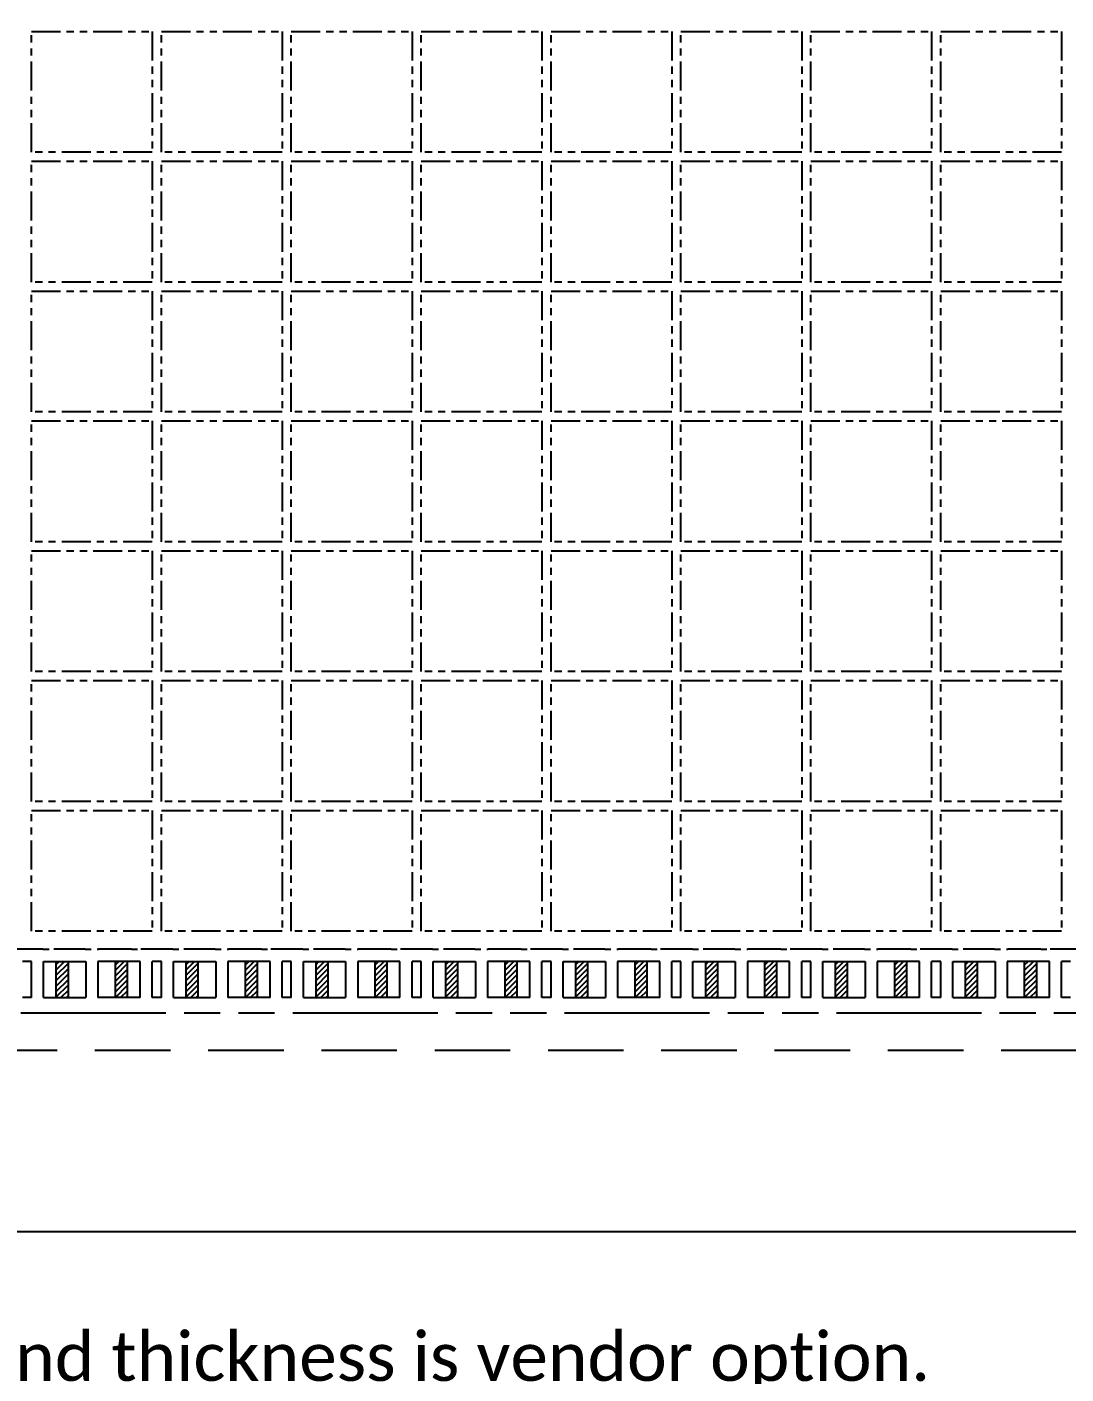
# Model space of a CAD drawing. Extents: x -338 to -53, y 67 to 196.
# Drawn here: x -304.24 to -287.04, y 110.69 to 133 of the extents above; entities that cross this region are included whole.
import ezdxf
from ezdxf import colors
from ezdxf.entities.mleader import LeaderData, LeaderLine
from ezdxf.math import Vec2, Vec3

# ---------------------------------------------------------------- set-up
doc = ezdxf.new("R2010")
doc.units = 0
doc.linetypes.add('ACAD_ISO09W100', pattern=[45, 24, -3, 6, -3, 6, -3])
doc.linetypes.add('HIDDEN', pattern=[0.375, 0.25, -0.125])
for name, color, linetype in [('dimension', 3, 'Continuous'), ('Etched Area', 4, 'Continuous'), ('Hidden', 4, 'HIDDEN'), ('Molding Line', 5, 'ACAD_ISO09W100'), ('PKG Line', 2, 'ACAD_ISO09W100'), ('Tape Line', 21, 'HIDDEN')]:
    doc.layers.add(name, color=color, linetype=linetype)
doc.styles.add('SIMPLEX', font='SIMPLEX')
doc.styles.get("Standard").update_dxf_attribs({"font": 'arial.ttf'})
doc.dimstyles.new('1', dxfattribs={"dimtxt": 1, "dimasz": 1, "dimexe": 0.3, "dimexo": 0.3, "dimgap": 0.3, "dimtad": 0, "dimdec": 3, "dimzin": 1, "dimdsep": 46, "dimtxsty": 'SIMPLEX', "dimcen": 0, "dimclrd": 256, "dimclre": 256, "dimclrt": 7, "dimadec": 0, "dimazin": 1, "dimtm": 1.25, "dimtfac": 1, "dimtdec": 3, "dimtmove": 0, "dimatfit": 0, "dimfxl": 1, "dimtolj": 1, "dimtzin": 0, "dimlwd": -1, "dimlwe": -1, "dimarcsym": 1})
doc.dimstyles.new('1$3', dxfattribs={"dimscale": 1.5, "dimtxt": 1, "dimasz": 1, "dimexe": 0.3, "dimexo": 0.3, "dimgap": 0.3, "dimtad": 0, "dimtoh": 1, "dimdec": 3, "dimzin": 1, "dimdsep": 46, "dimtxsty": 'SIMPLEX', "dimcen": 0, "dimclrd": 256, "dimclre": 256, "dimclrt": 7, "dimadec": 0, "dimazin": 1, "dimtm": 1.25, "dimtfac": 1, "dimtdec": 3, "dimtmove": 0, "dimatfit": 0, "dimfxl": 0.0072, "dimtolj": 1, "dimtzin": 0, "dimlwd": -1, "dimlwe": -1, "dimarcsym": 1})
pattern_1 = [(45, (234.50187, 309.09846), (-0.0449012806, 0.0449012806), [])]
pattern_2 = [(45, (236.65187, 309.09846), (-0.0449012806, 0.0449012806), [])]
pattern_3 = [(45, (238.80187, 309.09846), (-0.0449012806, 0.0449012806), [])]
pattern_4 = [(45, (240.95187, 309.09846), (-0.0449012806, 0.0449012806), [])]
pattern_5 = [(45, (243.10187, 309.09846), (-0.0449012806, 0.0449012806), [])]
pattern_6 = [(45, (245.25187, 309.09846), (-0.0449012806, 0.0449012806), [])]
pattern_7 = [(45, (247.40187, 309.09846), (-0.0449012806, 0.0449012806), [])]
pattern_8 = [(45, (249.55187, 309.09846), (-0.0449012806, 0.0449012806), [])]

# ---------------------------------------------------------------- blocks, each defined once
blk = doc.blocks.new('*D3')
at = {"layer": 'Defpoints', "color": 0, "transparency": 16777216}
for p in [(2474.349, 1902.353), (2473.358, 1901.195)]:
    blk.add_point(p, dxfattribs=at)
at = {"layer": 'dimension', "transparency": 16777216}
for p, q in [((2475.325, 1903.492), (2476.3, 1904.631)), ((2474.349, 1902.353), (2473.358, 1901.195)), ((2472.382, 1900.056), (2469.651, 1896.866)), ((2469.651, 1896.866), (2468.151, 1896.866))]:
    blk.add_line(p, q, dxfattribs=at)
for points in [[(2475.135, 1903.655), (2475.515, 1903.329), (2474.349, 1902.353)], [(2472.192, 1900.218), (2472.572, 1899.893), (2473.358, 1901.195)]]:
    blk.add_solid(points, dxfattribs=at)
at = {"layer": 'dimension', "color": 7, "transparency": 16777216, "insert": (2458.379, 1896.866), "char_height": 1.5, "attachment_point": 5, "style": 'SIMPLEX'}
blk.add_mtext('\\A1;8-∅1.524±0.025', dxfattribs=at)
blk = doc.blocks.new('*D4')
at = {"layer": 'Defpoints', "color": 0, "transparency": 16777216}
for p in [(2420.128, 1904.188), (2660.578, 1904.154), (2660.578, 1884.768)]:
    blk.add_point(p, dxfattribs=at)
at = {"layer": 'dimension', "transparency": 16777216}
for p, q in [((2420.128, 1903.888), (2420.128, 1884.468)), ((2660.578, 1903.854), (2660.578, 1884.468)), ((2421.128, 1884.768), (2534.356, 1884.768)), ((2659.578, 1884.768), (2551.099, 1884.768))]:
    blk.add_line(p, q, dxfattribs=at)
for points in [[(2421.128, 1884.935), (2421.128, 1884.602), (2420.128, 1884.768)], [(2659.578, 1884.935), (2659.578, 1884.602), (2660.578, 1884.768)]]:
    blk.add_solid(points, dxfattribs=at)
at = {"layer": 'dimension', "color": 7, "transparency": 16777216, "insert": (2542.728, 1884.768), "char_height": 1, "attachment_point": 5, "style": 'SIMPLEX'}
blk.add_mtext('\\A1;240.450 (MOLD LINE)', dxfattribs=at)
blk = doc.blocks.new('*D11')
at = {"layer": 'Defpoints', "color": 0, "transparency": 16777216}
for p in [(2416.103, 1901.617), (2666.103, 1901.617), (2666.103, 1881.793)]:
    blk.add_point(p, dxfattribs=at)
at = {"layer": 'dimension', "transparency": 16777216}
for p, q in [((2416.103, 1901.317), (2416.103, 1881.493)), ((2666.103, 1901.317), (2666.103, 1881.493)), ((2417.103, 1881.793), (2535.488, 1881.793)), ((2665.103, 1881.793), (2547.326, 1881.793))]:
    blk.add_line(p, q, dxfattribs=at)
for points in [[(2417.103, 1881.96), (2417.103, 1881.626), (2416.103, 1881.793)], [(2665.103, 1881.96), (2665.103, 1881.626), (2666.103, 1881.793)]]:
    blk.add_solid(points, dxfattribs=at)
at = {"layer": 'dimension', "color": 7, "transparency": 16777216, "insert": (2541.407, 1881.793), "char_height": 1, "attachment_point": 5, "style": 'SIMPLEX'}
blk.add_mtext('\\A1;250.000±0.100', dxfattribs=at)
blk = doc.blocks.new('*D25')
at = {"layer": 'Defpoints', "color": 0, "transparency": 16777216}
for p in [(2540.353, 1935.274), (2409.903, 1907.274), (2416.287, 1907.274)]:
    blk.add_point(p, dxfattribs=at)
at = {"layer": 'dimension', "transparency": 16777216}
blk.add_line((2415.987, 1907.274), (2409.903, 1907.274), dxfattribs=at)
at = {"layer": 'dimension', "color": 7, "transparency": 16777216, "insert": (2407.127, 1907.274), "char_height": 1, "attachment_point": 5, "style": 'SIMPLEX'}
blk.add_mtext('\\A1;28.000', dxfattribs=at)
blk = doc.blocks.new('*D26')
at = {"layer": 'Defpoints', "color": 0, "transparency": 16777216}
for p in [(2540.353, 1935.274), (2409.903, 1904.449), (2420.822, 1904.449)]:
    blk.add_point(p, dxfattribs=at)
at = {"layer": 'dimension', "transparency": 16777216}
blk.add_line((2420.522, 1904.449), (2409.903, 1904.449), dxfattribs=at)
at = {"layer": 'dimension', "color": 7, "transparency": 16777216, "insert": (2407.127, 1904.449), "char_height": 1, "attachment_point": 5, "style": 'SIMPLEX'}
blk.add_mtext('\\A1;30.825', dxfattribs=at)
blk = doc.blocks.new('*D27')
at = {"layer": 'Defpoints', "color": 0, "transparency": 16777216}
for p in [(2540.353, 1935.274), (2409.903, 1903.274), (2416.904, 1903.274)]:
    blk.add_point(p, dxfattribs=at)
at = {"layer": 'dimension', "transparency": 16777216}
blk.add_line((2416.604, 1903.274), (2409.903, 1903.274), dxfattribs=at)
at = {"layer": 'dimension', "color": 7, "transparency": 16777216, "insert": (2407.127, 1903.274), "char_height": 1, "attachment_point": 5, "style": 'SIMPLEX'}
blk.add_mtext('\\A1;32.000', dxfattribs=at)
blk = doc.blocks.new('*D28')
at = {"layer": 'Defpoints', "color": 0, "transparency": 16777216}
for p in [(2540.353, 1935.274), (2409.903, 1901.774), (2425.655, 1901.774)]:
    blk.add_point(p, dxfattribs=at)
at = {"layer": 'dimension', "transparency": 16777216}
blk.add_line((2425.355, 1901.774), (2409.903, 1901.774), dxfattribs=at)
at = {"layer": 'dimension', "color": 7, "transparency": 16777216, "insert": (2407.127, 1901.774), "char_height": 1, "attachment_point": 5, "style": 'SIMPLEX'}
blk.add_mtext('\\A1;33.500', dxfattribs=at)
blk = doc.blocks.new('*D29')
at = {"layer": 'Defpoints', "color": 0, "transparency": 16777216}
for p in [(2540.353, 1935.274), (2416.167, 1901.429), (2409.903, 1900.552)]:
    blk.add_point(p, dxfattribs=at)
at = {"layer": 'dimension', "transparency": 16777216}
for p, q in [((2413.903, 1901.429), (2411.903, 1900.552)), ((2415.867, 1901.429), (2413.903, 1901.429)), ((2411.903, 1900.552), (2409.903, 1900.552))]:
    blk.add_line(p, q, dxfattribs=at)
at = {"layer": 'dimension', "color": 7, "transparency": 16777216, "insert": (2407.127, 1900.552), "char_height": 1, "attachment_point": 5, "style": 'SIMPLEX'}
blk.add_mtext('\\A1;33.845', dxfattribs=at)
blk = doc.blocks.new('*D30')
at = {"layer": 'Defpoints', "color": 0, "transparency": 16777216}
for p in [(2540.353, 1935.274), (2418.331, 1900.274), (2409.903, 1899.357)]:
    blk.add_point(p, dxfattribs=at)
at = {"layer": 'dimension', "transparency": 16777216}
for p, q in [((2413.903, 1900.274), (2411.903, 1899.357)), ((2418.031, 1900.274), (2413.903, 1900.274)), ((2411.903, 1899.357), (2409.903, 1899.357))]:
    blk.add_line(p, q, dxfattribs=at)
at = {"layer": 'dimension', "color": 7, "transparency": 16777216, "insert": (2407.127, 1899.357), "char_height": 1, "attachment_point": 5, "style": 'SIMPLEX'}
blk.add_mtext('\\A1;35.000', dxfattribs=at)
blk = doc.blocks.new('*D55')
at = {"layer": 'Defpoints', "color": 0, "transparency": 16777216}
for p in [(2540.353, 1935.274), (2426.853, 1900.939), (2426.853, 1893.012)]:
    blk.add_point(p, dxfattribs=at)
at = {"layer": 'dimension', "transparency": 16777216}
blk.add_line((2426.853, 1900.639), (2426.853, 1893.012), dxfattribs=at)
at = {"layer": 'dimension', "color": 7, "transparency": 16777216, "insert": (2426.853, 1889.95), "char_height": 1, "attachment_point": 5, "rotation": 90, "style": 'SIMPLEX'}
blk.add_mtext('\\A1;113.500', dxfattribs=at)
blk = doc.blocks.new('*D56')
at = {"layer": 'Defpoints', "color": 0, "transparency": 16777216}
for p in [(2540.353, 1935.274), (2426.353, 1900.936), (2425.178, 1893.012)]:
    blk.add_point(p, dxfattribs=at)
at = {"layer": 'dimension', "transparency": 16777216}
for p, q in [((2426.353, 1900.636), (2426.353, 1897.012)), ((2426.353, 1897.012), (2425.178, 1895.012)), ((2425.178, 1895.012), (2425.178, 1893.012))]:
    blk.add_line(p, q, dxfattribs=at)
at = {"layer": 'dimension', "color": 7, "transparency": 16777216, "insert": (2425.178, 1889.95), "char_height": 1, "attachment_point": 5, "rotation": 90, "style": 'SIMPLEX'}
blk.add_mtext('\\A1;114.000', dxfattribs=at)
blk = doc.blocks.new('*D57')
at = {"layer": 'Defpoints', "color": 0, "transparency": 16777216}
for p in [(2540.353, 1935.274), (2421.028, 1904.343), (2421.04, 1893.012)]:
    blk.add_point(p, dxfattribs=at)
at = {"layer": 'dimension', "transparency": 16777216}
for p, q in [((2421.028, 1904.043), (2421.028, 1897.012)), ((2421.028, 1897.012), (2421.04, 1895.012)), ((2421.04, 1895.012), (2421.04, 1893.012))]:
    blk.add_line(p, q, dxfattribs=at)
at = {"layer": 'dimension', "color": 7, "transparency": 16777216, "insert": (2421.04, 1889.95), "char_height": 1, "attachment_point": 5, "rotation": 90, "style": 'SIMPLEX'}
blk.add_mtext('\\A1;119.325', dxfattribs=at)

msp = doc.modelspace()

# ---------------------------------------------------------------- hatches: boundary and pattern name
at = {"layer": 'Etched Area'}
h = msp.add_hatch(dxfattribs=at)
h.set_pattern_fill('ANSI31', color=256, scale=0.02)
h.set_pattern_definition(pattern_1)
h.paths.add_polyline_path([(-303.5555, 117.5277), (-303.7555, 117.5277), (-303.7555, 116.9277), (-303.5555, 116.9277)])
h = msp.add_hatch(dxfattribs=at)
h.set_pattern_fill('ANSI31', color=256, scale=0.02)
h.set_pattern_definition(pattern_1)
h.paths.add_polyline_path([(-302.5755, 117.5277), (-302.7755, 117.5277), (-302.7755, 116.9277), (-302.5755, 116.9277)])
h = msp.add_hatch(dxfattribs=at)
h.set_pattern_fill('ANSI31', color=256, scale=0.02)
h.set_pattern_definition(pattern_2)
h.paths.add_polyline_path([(-301.4055, 117.5277), (-301.6055, 117.5277), (-301.6055, 116.9277), (-301.4055, 116.9277)])
h = msp.add_hatch(dxfattribs=at)
h.set_pattern_fill('ANSI31', color=256, scale=0.02)
h.set_pattern_definition(pattern_2)
h.paths.add_polyline_path([(-300.4255, 117.5277), (-300.6255, 117.5277), (-300.6255, 116.9277), (-300.4255, 116.9277)])
h = msp.add_hatch(dxfattribs=at)
h.set_pattern_fill('ANSI31', color=256, scale=0.02)
h.set_pattern_definition(pattern_3)
h.paths.add_polyline_path([(-299.2555, 117.5277), (-299.4555, 117.5277), (-299.4555, 116.9277), (-299.2555, 116.9277)])
h = msp.add_hatch(dxfattribs=at)
h.set_pattern_fill('ANSI31', color=256, scale=0.02)
h.set_pattern_definition(pattern_3)
h.paths.add_polyline_path([(-298.2755, 117.5277), (-298.4755, 117.5277), (-298.4755, 116.9277), (-298.2755, 116.9277)])
h = msp.add_hatch(dxfattribs=at)
h.set_pattern_fill('ANSI31', color=256, scale=0.02)
h.set_pattern_definition(pattern_4)
h.paths.add_polyline_path([(-297.1055, 117.5277), (-297.3055, 117.5277), (-297.3055, 116.9277), (-297.1055, 116.9277)])
h = msp.add_hatch(dxfattribs=at)
h.set_pattern_fill('ANSI31', color=256, scale=0.02)
h.set_pattern_definition(pattern_4)
h.paths.add_polyline_path([(-296.1255, 117.5277), (-296.3255, 117.5277), (-296.3255, 116.9277), (-296.1255, 116.9277)])
h = msp.add_hatch(dxfattribs=at)
h.set_pattern_fill('ANSI31', color=256, scale=0.02)
h.set_pattern_definition(pattern_5)
h.paths.add_polyline_path([(-294.9555, 117.5277), (-295.1555, 117.5277), (-295.1555, 116.9277), (-294.9555, 116.9277)])
h = msp.add_hatch(dxfattribs=at)
h.set_pattern_fill('ANSI31', color=256, scale=0.02)
h.set_pattern_definition(pattern_5)
h.paths.add_polyline_path([(-293.9755, 117.5277), (-294.1755, 117.5277), (-294.1755, 116.9277), (-293.9755, 116.9277)])
h = msp.add_hatch(dxfattribs=at)
h.set_pattern_fill('ANSI31', color=256, scale=0.02)
h.set_pattern_definition(pattern_6)
h.paths.add_polyline_path([(-292.8055, 117.5277), (-293.0055, 117.5277), (-293.0055, 116.9277), (-292.8055, 116.9277)])
h = msp.add_hatch(dxfattribs=at)
h.set_pattern_fill('ANSI31', color=256, scale=0.02)
h.set_pattern_definition(pattern_6)
h.paths.add_polyline_path([(-291.8255, 117.5277), (-292.0255, 117.5277), (-292.0255, 116.9277), (-291.8255, 116.9277)])
h = msp.add_hatch(dxfattribs=at)
h.set_pattern_fill('ANSI31', color=256, scale=0.02)
h.set_pattern_definition(pattern_7)
h.paths.add_polyline_path([(-290.6555, 117.5277), (-290.8555, 117.5277), (-290.8555, 116.9277), (-290.6555, 116.9277)])
h = msp.add_hatch(dxfattribs=at)
h.set_pattern_fill('ANSI31', color=256, scale=0.02)
h.set_pattern_definition(pattern_7)
h.paths.add_polyline_path([(-289.6755, 117.5277), (-289.8755, 117.5277), (-289.8755, 116.9277), (-289.6755, 116.9277)])
h = msp.add_hatch(dxfattribs=at)
h.set_pattern_fill('ANSI31', color=256, scale=0.02)
h.set_pattern_definition(pattern_8)
h.paths.add_polyline_path([(-288.5055, 117.5277), (-288.7055, 117.5277), (-288.7055, 116.9277), (-288.5055, 116.9277)])
h = msp.add_hatch(dxfattribs=at)
h.set_pattern_fill('ANSI31', color=256, scale=0.02)
h.set_pattern_definition(pattern_8)
h.paths.add_polyline_path([(-287.5255, 117.5277), (-287.7255, 117.5277), (-287.7255, 116.9277), (-287.5255, 116.9277)])

# ---------------------------------------------------------------- linework, layer by layer
for p, q in [((-303.9755, 117.7277), (-304.5055, 117.7277)), ((-303.2755, 117.7277), (-303.7955, 117.7277)), ((-302.5105, 117.7277), (-303.0555, 117.7277)), ((-301.8255, 117.7277), (-302.3555, 117.7277)), ((-301.1255, 117.7277), (-301.6455, 117.7277)), ((-300.3605, 117.7277), (-300.9055, 117.7277)), ((-299.6755, 117.7277), (-300.2055, 117.7277)), ((-298.9755, 117.7277), (-299.4955, 117.7277)), ((-298.2105, 117.7277), (-298.7555, 117.7277)), ((-297.5255, 117.7277), (-298.0555, 117.7277)), ((-296.8255, 117.7277), (-297.3455, 117.7277)), ((-296.0605, 117.7277), (-296.6055, 117.7277)), ((-295.3755, 117.7277), (-295.9055, 117.7277)), ((-294.6755, 117.7277), (-295.1955, 117.7277)), ((-293.9105, 117.7277), (-294.4555, 117.7277)), ((-293.2255, 117.7277), (-293.7555, 117.7277)), ((-292.5255, 117.7277), (-293.0455, 117.7277)), ((-291.7605, 117.7277), (-292.3055, 117.7277)), ((-291.0755, 117.7277), (-291.6055, 117.7277)), ((-290.3755, 117.7277), (-290.8955, 117.7277)), ((-289.6105, 117.7277), (-290.1555, 117.7277)), ((-288.9255, 117.7277), (-289.4555, 117.7277)), ((-288.2255, 117.7277), (-288.7455, 117.7277)), ((-287.4605, 117.7277), (-288.0055, 117.7277)), ((-286.7755, 117.7277), (-287.3055, 117.7277)), ((-304.1655, 117.5277), (-304.3155, 117.5277)), ((-304.1655, 116.9277), (-304.1655, 117.5277)), ((-303.9655, 116.9277), (-303.9655, 117.5277)), ((-303.9655, 117.5277), (-303.2655, 117.5277)), ((-303.7555, 116.9277), (-303.7555, 117.5277)), ((-303.5555, 116.9277), (-303.5555, 117.5277)), ((-303.2655, 117.5277), (-303.2655, 116.9277)), ((-302.3655, 117.5277), (-303.0655, 117.5277)), ((-303.0655, 117.5277), (-303.0655, 116.9277)), ((-302.7755, 116.9277), (-302.7755, 117.5277)), ((-302.5755, 116.9277), (-302.5755, 117.5277)), ((-302.3655, 116.9277), (-302.3655, 117.5277)), ((-302.0155, 117.5277), (-302.1655, 117.5277)), ((-302.1655, 116.9277), (-302.1655, 117.5277)), ((-302.0155, 116.9277), (-302.0155, 117.5277)), ((-301.8155, 116.9277), (-301.8155, 117.5277)), ((-301.8155, 117.5277), (-301.1155, 117.5277)), ((-301.6055, 116.9277), (-301.6055, 117.5277)), ((-301.4055, 116.9277), (-301.4055, 117.5277)), ((-301.1155, 117.5277), (-301.1155, 116.9277)), ((-300.2155, 117.5277), (-300.9155, 117.5277)), ((-300.9155, 117.5277), (-300.9155, 116.9277)), ((-300.6255, 116.9277), (-300.6255, 117.5277)), ((-300.4255, 116.9277), (-300.4255, 117.5277)), ((-300.2155, 116.9277), (-300.2155, 117.5277)), ((-299.8655, 117.5277), (-300.0155, 117.5277)), ((-300.0155, 116.9277), (-300.0155, 117.5277)), ((-299.8655, 116.9277), (-299.8655, 117.5277)), ((-299.6655, 116.9277), (-299.6655, 117.5277)), ((-299.6655, 117.5277), (-298.9655, 117.5277)), ((-299.4555, 116.9277), (-299.4555, 117.5277)), ((-299.2555, 116.9277), (-299.2555, 117.5277)), ((-298.9655, 117.5277), (-298.9655, 116.9277)), ((-298.0655, 117.5277), (-298.7655, 117.5277)), ((-298.7655, 117.5277), (-298.7655, 116.9277)), ((-298.4755, 116.9277), (-298.4755, 117.5277)), ((-298.2755, 116.9277), (-298.2755, 117.5277)), ((-298.0655, 116.9277), (-298.0655, 117.5277)), ((-297.7155, 117.5277), (-297.8655, 117.5277)), ((-297.8655, 116.9277), (-297.8655, 117.5277)), ((-297.7155, 116.9277), (-297.7155, 117.5277)), ((-297.5155, 116.9277), (-297.5155, 117.5277)), ((-297.5155, 117.5277), (-296.8155, 117.5277)), ((-297.3055, 116.9277), (-297.3055, 117.5277)), ((-297.1055, 116.9277), (-297.1055, 117.5277)), ((-296.8155, 117.5277), (-296.8155, 116.9277)), ((-295.9155, 117.5277), (-296.6155, 117.5277)), ((-296.6155, 117.5277), (-296.6155, 116.9277)), ((-296.3255, 116.9277), (-296.3255, 117.5277)), ((-296.1255, 116.9277), (-296.1255, 117.5277)), ((-295.9155, 116.9277), (-295.9155, 117.5277)), ((-295.5655, 117.5277), (-295.7155, 117.5277)), ((-295.7155, 116.9277), (-295.7155, 117.5277)), ((-295.5655, 116.9277), (-295.5655, 117.5277)), ((-295.3655, 116.9277), (-295.3655, 117.5277)), ((-295.3655, 117.5277), (-294.6655, 117.5277)), ((-295.1555, 116.9277), (-295.1555, 117.5277)), ((-294.9555, 116.9277), (-294.9555, 117.5277)), ((-294.6655, 117.5277), (-294.6655, 116.9277)), ((-293.7655, 117.5277), (-294.4655, 117.5277)), ((-294.4655, 117.5277), (-294.4655, 116.9277)), ((-294.1755, 116.9277), (-294.1755, 117.5277)), ((-293.9755, 116.9277), (-293.9755, 117.5277)), ((-293.7655, 116.9277), (-293.7655, 117.5277)), ((-293.4155, 117.5277), (-293.5655, 117.5277)), ((-293.5655, 116.9277), (-293.5655, 117.5277)), ((-293.4155, 116.9277), (-293.4155, 117.5277)), ((-293.2155, 116.9277), (-293.2155, 117.5277)), ((-293.2155, 117.5277), (-292.5155, 117.5277)), ((-293.0055, 116.9277), (-293.0055, 117.5277)), ((-292.8055, 116.9277), (-292.8055, 117.5277)), ((-292.5155, 117.5277), (-292.5155, 116.9277)), ((-291.6155, 117.5277), (-292.3155, 117.5277)), ((-292.3155, 117.5277), (-292.3155, 116.9277)), ((-292.0255, 116.9277), (-292.0255, 117.5277)), ((-291.8255, 116.9277), (-291.8255, 117.5277)), ((-291.6155, 116.9277), (-291.6155, 117.5277)), ((-291.2655, 117.5277), (-291.4155, 117.5277)), ((-291.4155, 116.9277), (-291.4155, 117.5277)), ((-291.2655, 116.9277), (-291.2655, 117.5277)), ((-291.0655, 116.9277), (-291.0655, 117.5277)), ((-291.0655, 117.5277), (-290.3655, 117.5277)), ((-290.8555, 116.9277), (-290.8555, 117.5277)), ((-290.6555, 116.9277), (-290.6555, 117.5277)), ((-290.3655, 117.5277), (-290.3655, 116.9277)), ((-289.4655, 117.5277), (-290.1655, 117.5277)), ((-290.1655, 117.5277), (-290.1655, 116.9277)), ((-289.8755, 116.9277), (-289.8755, 117.5277)), ((-289.6755, 116.9277), (-289.6755, 117.5277)), ((-289.4655, 116.9277), (-289.4655, 117.5277)), ((-289.1155, 117.5277), (-289.2655, 117.5277)), ((-289.2655, 116.9277), (-289.2655, 117.5277)), ((-289.1155, 116.9277), (-289.1155, 117.5277)), ((-288.9155, 116.9277), (-288.9155, 117.5277)), ((-288.9155, 117.5277), (-288.2155, 117.5277)), ((-288.7055, 116.9277), (-288.7055, 117.5277)), ((-288.5055, 116.9277), (-288.5055, 117.5277)), ((-288.2155, 117.5277), (-288.2155, 116.9277)), ((-287.3155, 117.5277), (-288.0155, 117.5277)), ((-288.0155, 117.5277), (-288.0155, 116.9277)), ((-287.7255, 116.9277), (-287.7255, 117.5277)), ((-287.5255, 116.9277), (-287.5255, 117.5277)), ((-287.3155, 116.9277), (-287.3155, 117.5277)), ((-286.9655, 117.5277), (-287.1155, 117.5277)), ((-287.1155, 116.9277), (-287.1155, 117.5277)), ((-304.1655, 116.9277), (-304.3155, 116.9277)), ((-303.9655, 116.9277), (-303.2655, 116.9277)), ((-302.3655, 116.9277), (-303.0655, 116.9277)), ((-302.0155, 116.9277), (-302.1655, 116.9277)), ((-301.8155, 116.9277), (-301.1155, 116.9277)), ((-300.2155, 116.9277), (-300.9155, 116.9277)), ((-299.8655, 116.9277), (-300.0155, 116.9277)), ((-299.6655, 116.9277), (-298.9655, 116.9277)), ((-298.0655, 116.9277), (-298.7655, 116.9277)), ((-297.7155, 116.9277), (-297.8655, 116.9277)), ((-297.5155, 116.9277), (-296.8155, 116.9277)), ((-295.9155, 116.9277), (-296.6155, 116.9277)), ((-295.5655, 116.9277), (-295.7155, 116.9277)), ((-295.3655, 116.9277), (-294.6655, 116.9277)), ((-293.7655, 116.9277), (-294.4655, 116.9277)), ((-293.4155, 116.9277), (-293.5655, 116.9277)), ((-293.2155, 116.9277), (-292.5155, 116.9277)), ((-291.6155, 116.9277), (-292.3155, 116.9277)), ((-291.2655, 116.9277), (-291.4155, 116.9277)), ((-291.0655, 116.9277), (-290.3655, 116.9277)), ((-289.4655, 116.9277), (-290.1655, 116.9277)), ((-289.1155, 116.9277), (-289.2655, 116.9277)), ((-288.9155, 116.9277), (-288.2155, 116.9277)), ((-287.3155, 116.9277), (-288.0155, 116.9277)), ((-286.9655, 116.9277), (-287.1155, 116.9277)), ((-324.3655, 113.0527), (-78.3655, 113.0527))]:
    msp.add_line(p, q)
at = {"layer": 'Hidden', "ltscale": 0.3}
for p, q in [((-303.9755, 117.7277), (-303.7955, 117.7277)), ((-303.2755, 117.7277), (-303.0555, 117.7277)), ((-302.5105, 117.7277), (-302.3555, 117.7277)), ((-301.8255, 117.7277), (-301.6455, 117.7277)), ((-301.1255, 117.7277), (-300.9055, 117.7277)), ((-300.3605, 117.7277), (-300.2055, 117.7277)), ((-299.6755, 117.7277), (-299.4955, 117.7277)), ((-298.9755, 117.7277), (-298.7555, 117.7277)), ((-298.2105, 117.7277), (-298.0555, 117.7277)), ((-297.5255, 117.7277), (-297.3455, 117.7277)), ((-296.8255, 117.7277), (-296.6055, 117.7277)), ((-296.0605, 117.7277), (-295.9055, 117.7277)), ((-295.3755, 117.7277), (-295.1955, 117.7277)), ((-294.6755, 117.7277), (-294.4555, 117.7277)), ((-293.9105, 117.7277), (-293.7555, 117.7277)), ((-293.2255, 117.7277), (-293.0455, 117.7277)), ((-292.5255, 117.7277), (-292.3055, 117.7277)), ((-291.7605, 117.7277), (-291.6055, 117.7277)), ((-291.0755, 117.7277), (-290.8955, 117.7277)), ((-290.3755, 117.7277), (-290.1555, 117.7277)), ((-289.6105, 117.7277), (-289.4555, 117.7277)), ((-288.9255, 117.7277), (-288.7455, 117.7277)), ((-288.2255, 117.7277), (-288.0055, 117.7277)), ((-287.4605, 117.7277), (-287.3055, 117.7277))]:
    msp.add_line(p, q, dxfattribs=at)
at = {"layer": 'Molding Line', "ltscale": 0.1}
msp.add_line((-322.3405, 116.6777), (-81.8905, 116.6777), dxfattribs=at)
at = {"layer": 'PKG Line', "ltscale": 0.02}
for points in [[(-304.1655, 132.9277), (-302.1655, 132.9277), (-302.1655, 130.9277), (-304.1655, 130.9277)], [(-302.0155, 132.9277), (-300.0155, 132.9277), (-300.0155, 130.9277), (-302.0155, 130.9277)], [(-299.8655, 132.9277), (-297.8655, 132.9277), (-297.8655, 130.9277), (-299.8655, 130.9277)], [(-297.7155, 132.9277), (-295.7155, 132.9277), (-295.7155, 130.9277), (-297.7155, 130.9277)], [(-295.5655, 132.9277), (-293.5655, 132.9277), (-293.5655, 130.9277), (-295.5655, 130.9277)], [(-293.4155, 132.9277), (-291.4155, 132.9277), (-291.4155, 130.9277), (-293.4155, 130.9277)], [(-291.2655, 132.9277), (-289.2655, 132.9277), (-289.2655, 130.9277), (-291.2655, 130.9277)], [(-289.1155, 132.9277), (-287.1155, 132.9277), (-287.1155, 130.9277), (-289.1155, 130.9277)], [(-304.1655, 130.7777), (-302.1655, 130.7777), (-302.1655, 128.7777), (-304.1655, 128.7777)], [(-302.0155, 130.7777), (-300.0155, 130.7777), (-300.0155, 128.7777), (-302.0155, 128.7777)], [(-299.8655, 130.7777), (-297.8655, 130.7777), (-297.8655, 128.7777), (-299.8655, 128.7777)], [(-297.7155, 130.7777), (-295.7155, 130.7777), (-295.7155, 128.7777), (-297.7155, 128.7777)], [(-295.5655, 130.7777), (-293.5655, 130.7777), (-293.5655, 128.7777), (-295.5655, 128.7777)], [(-293.4155, 130.7777), (-291.4155, 130.7777), (-291.4155, 128.7777), (-293.4155, 128.7777)], [(-291.2655, 130.7777), (-289.2655, 130.7777), (-289.2655, 128.7777), (-291.2655, 128.7777)], [(-289.1155, 130.7777), (-287.1155, 130.7777), (-287.1155, 128.7777), (-289.1155, 128.7777)], [(-304.1655, 128.6277), (-302.1655, 128.6277), (-302.1655, 126.6277), (-304.1655, 126.6277)], [(-302.0155, 128.6277), (-300.0155, 128.6277), (-300.0155, 126.6277), (-302.0155, 126.6277)], [(-299.8655, 128.6277), (-297.8655, 128.6277), (-297.8655, 126.6277), (-299.8655, 126.6277)], [(-297.7155, 128.6277), (-295.7155, 128.6277), (-295.7155, 126.6277), (-297.7155, 126.6277)], [(-295.5655, 128.6277), (-293.5655, 128.6277), (-293.5655, 126.6277), (-295.5655, 126.6277)], [(-293.4155, 128.6277), (-291.4155, 128.6277), (-291.4155, 126.6277), (-293.4155, 126.6277)], [(-291.2655, 128.6277), (-289.2655, 128.6277), (-289.2655, 126.6277), (-291.2655, 126.6277)], [(-289.1155, 128.6277), (-287.1155, 128.6277), (-287.1155, 126.6277), (-289.1155, 126.6277)], [(-304.1655, 126.4777), (-302.1655, 126.4777), (-302.1655, 124.4777), (-304.1655, 124.4777)], [(-302.0155, 126.4777), (-300.0155, 126.4777), (-300.0155, 124.4777), (-302.0155, 124.4777)], [(-299.8655, 126.4777), (-297.8655, 126.4777), (-297.8655, 124.4777), (-299.8655, 124.4777)], [(-297.7155, 126.4777), (-295.7155, 126.4777), (-295.7155, 124.4777), (-297.7155, 124.4777)], [(-295.5655, 126.4777), (-293.5655, 126.4777), (-293.5655, 124.4777), (-295.5655, 124.4777)], [(-293.4155, 126.4777), (-291.4155, 126.4777), (-291.4155, 124.4777), (-293.4155, 124.4777)], [(-291.2655, 126.4777), (-289.2655, 126.4777), (-289.2655, 124.4777), (-291.2655, 124.4777)], [(-289.1155, 126.4777), (-287.1155, 126.4777), (-287.1155, 124.4777), (-289.1155, 124.4777)], [(-304.1655, 124.3277), (-302.1655, 124.3277), (-302.1655, 122.3277), (-304.1655, 122.3277)], [(-302.0155, 124.3277), (-300.0155, 124.3277), (-300.0155, 122.3277), (-302.0155, 122.3277)], [(-299.8655, 124.3277), (-297.8655, 124.3277), (-297.8655, 122.3277), (-299.8655, 122.3277)], [(-297.7155, 124.3277), (-295.7155, 124.3277), (-295.7155, 122.3277), (-297.7155, 122.3277)], [(-295.5655, 124.3277), (-293.5655, 124.3277), (-293.5655, 122.3277), (-295.5655, 122.3277)], [(-293.4155, 124.3277), (-291.4155, 124.3277), (-291.4155, 122.3277), (-293.4155, 122.3277)], [(-291.2655, 124.3277), (-289.2655, 124.3277), (-289.2655, 122.3277), (-291.2655, 122.3277)], [(-289.1155, 124.3277), (-287.1155, 124.3277), (-287.1155, 122.3277), (-289.1155, 122.3277)], [(-304.1655, 122.1777), (-302.1655, 122.1777), (-302.1655, 120.1777), (-304.1655, 120.1777)], [(-302.0155, 122.1777), (-300.0155, 122.1777), (-300.0155, 120.1777), (-302.0155, 120.1777)], [(-299.8655, 122.1777), (-297.8655, 122.1777), (-297.8655, 120.1777), (-299.8655, 120.1777)], [(-297.7155, 122.1777), (-295.7155, 122.1777), (-295.7155, 120.1777), (-297.7155, 120.1777)], [(-295.5655, 122.1777), (-293.5655, 122.1777), (-293.5655, 120.1777), (-295.5655, 120.1777)], [(-293.4155, 122.1777), (-291.4155, 122.1777), (-291.4155, 120.1777), (-293.4155, 120.1777)], [(-291.2655, 122.1777), (-289.2655, 122.1777), (-289.2655, 120.1777), (-291.2655, 120.1777)], [(-289.1155, 122.1777), (-287.1155, 122.1777), (-287.1155, 120.1777), (-289.1155, 120.1777)], [(-304.1655, 120.0277), (-302.1655, 120.0277), (-302.1655, 118.0277), (-304.1655, 118.0277)], [(-302.0155, 120.0277), (-300.0155, 120.0277), (-300.0155, 118.0277), (-302.0155, 118.0277)], [(-299.8655, 120.0277), (-297.8655, 120.0277), (-297.8655, 118.0277), (-299.8655, 118.0277)], [(-297.7155, 120.0277), (-295.7155, 120.0277), (-295.7155, 118.0277), (-297.7155, 118.0277)], [(-295.5655, 120.0277), (-293.5655, 120.0277), (-293.5655, 118.0277), (-295.5655, 118.0277)], [(-293.4155, 120.0277), (-291.4155, 120.0277), (-291.4155, 118.0277), (-293.4155, 118.0277)], [(-291.2655, 120.0277), (-289.2655, 120.0277), (-289.2655, 118.0277), (-291.2655, 118.0277)], [(-289.1155, 120.0277), (-287.1155, 120.0277), (-287.1155, 118.0277), (-289.1155, 118.0277)]]:
    msp.add_lwpolyline(points, close=True, dxfattribs=at)
at = {"layer": 'Tape Line', "color": 21, "ltscale": 5}
msp.add_line((-76.8655, 116.0527), (-325.8655, 116.0527), dxfattribs=at)

# ---------------------------------------------------------------- dimensions: what is measured, and where the dimension line sits
at = {"layer": 'dimension'}
for feature_location, offset, dtype, picture, middle in [((-326.182, 120.0527), (-6.3842, 0), 0, '*D25', (-335.3424, 120.0527)), ((-321.6466, 117.2277), (-10.9196, 0), 0, '*D26', (-335.3424, 117.2277)), ((-325.5648, 116.0527), (-7.0014, 0), 0, '*D27', (-335.3424, 116.0527)), ((-316.8141, 114.5527), (-15.7521, 0), 0, '*D28', (-335.3424, 114.5527)), ((-326.3015, 114.2074), (-6.2647, -0.8765), 0, '*D29', (-335.3424, 113.3309)), ((-324.1384, 113.0527), (-8.4278, -0.9166), 0, '*D30', (-335.3424, 112.1361)), ((-321.4405, 117.122), (0.0115, -11.3308), 1, '*D57', (-321.429, 102.7293)), ((-316.1155, 113.715), (-1.1756, -7.9238), 1, '*D56', (-317.2911, 102.7293)), ((-315.6155, 113.7176), (0, -7.9265), 1, '*D55', (-315.6155, 102.7293))]:
    dim = msp.add_ordinate_dim(feature_location=feature_location, offset=offset, dtype=dtype, origin=(-202.1155, 148.0527), dimstyle='1', dxfattribs=at)
    dim.commit()
    dim.dimension.update_dxf_attribs({"geometry": picture, "text_midpoint": middle, "insert": (-2742.4689, -1787.2212)})
dim = msp.add_diameter_dim_2p(p1=(-268.1198, 115.1315), p2=(-269.1111, 113.974), text='8-<>', dimstyle='1$3', override={"dimtol": 1, "dimtp": 0.025, "dimtm": 0.025}, dxfattribs=at)
dim.commit()
dim.dimension.update_dxf_attribs({"geometry": '*D3', "text_midpoint": (-284.0898, 109.6451), "dimtype": 131, "insert": (-2742.4689, -1787.2212)})
dim = msp.add_linear_dim(base=(-81.8905, 97.5472), p1=(-322.3405, 116.9664), p2=(-81.8905, 116.9329), angle=0, text='<> (MOLD LINE)', dimstyle='1', dxfattribs=at)
dim.commit()
dim.dimension.update_dxf_attribs({"geometry": '*D4', "text_midpoint": (-199.7411, 97.5472), "dimtype": 128, "insert": (-2742.4689, -1787.2212)})
dim = msp.add_linear_dim(base=(-76.3655, 94.5718), p1=(-326.3655, 114.3958), p2=(-76.3655, 114.3958), dimstyle='1', override={"dimtol": 1, "dimtp": 0.1, "dimtm": 0.1}, dxfattribs=at)
dim.commit()
dim.dimension.update_dxf_attribs({"geometry": '*D11', "text_midpoint": (-201.0622, 94.5718), "dimtype": 128, "insert": (-2742.4689, -1787.2212)})

# ---------------------------------------------------------------- leaders
ml = msp.add_multileader_mtext('Standard', dxfattribs=at)
ml.set_content('{\\fCalibri|b0|i0|c0|p34;\\C0;Dummy plating, shape and thickness is vendor option.}', color=7)
ml.set_leader_properties()
ml.build(insert=Vec2(0, 0))
ml.multileader.update_dxf_attribs({"text_right_attachment_type": 6, "dogleg_length": 2.4, "arrow_head_size": 1, "scale": 0.4})
ctx = ml.context
ctx.base_point, ctx.scale, ctx.char_height, ctx.arrow_head_size, ctx.landing_gap_size, ctx.plane_origin = Vec3(-316.7029, 110.8681), 0.4, 0.8, 1, 0.036, Vec3(-320.3051, 117.5512)
ctx.right_attachment = 6
notes = []
notes.append((ctx, [(0, (1, 1, 0), (-317.6629, 110.8681), (1, 0), 0.96, [(0, [(-320.3051, 117.5512)], 0, [])])]))
ctx.mtext.insert, ctx.mtext.flow_direction = Vec3(-316.6669, 111.3804), 5
for ctx, leaders in notes:
    for number, flags, end, landing, length, lines in leaders:
        leader = LeaderData()
        leader.index, (leader.has_last_leader_line, leader.has_dogleg_vector, leader.attachment_direction) = number, flags
        leader.last_leader_point, leader.dogleg_vector, leader.dogleg_length = Vec3(end), Vec3(landing), length
        for number, points, colour, breaks in lines:
            line = LeaderLine()
            line.index, line.vertices, line.color, line.breaks = number, Vec3.list(points), colors.encode_raw_color(colour), breaks
            leader.lines.append(line)
        ctx.leaders.append(leader)

doc.saveas('drawing.dxf')
